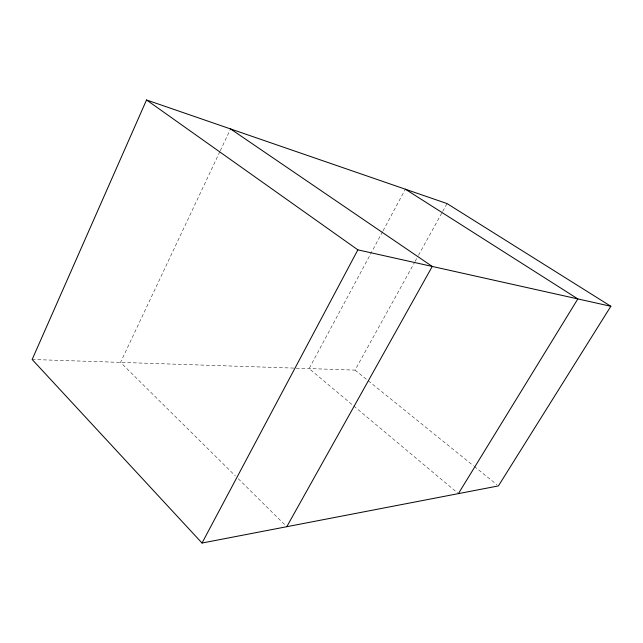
<?xml version="1.0" encoding="UTF-8"?>
<svg xmlns="http://www.w3.org/2000/svg" width="643" height="643" viewBox="0 0 643 643"><rect width="100%" height="100%" fill="white"/><g stroke="black" fill="none" stroke-linecap="round" stroke-linejoin="round"><path stroke-width="0.48" stroke-dasharray="3.21 2.41" d="M219.858 151.644L120.554 362.395L235.41 475.933M220.292 150.735L230.564 128.93M382.609 231.617L309.122 368.592L352.983 405.331M383.083 230.733L405.363 189.203M32.15 359.485L355.04 370.103L414.598 262.296M415.081 261.42L417.99 256.163M418.472 255.287L442.199 212.335M442.681 211.459L447.038 203.574M355.04 370.103L367.507 380.174M368.286 380.809L473.473 465.773M474.253 466.4L496.846 484.653M353.754 405.974L457.623 492.98M238.264 478.754L286.063 525.998"/><path stroke-width="0.96" d="M146.532 99.962L32.15 359.485L202.023 543.038L498.405 485.915L610.85 306.285L447.038 203.574L146.532 99.962L357.87 249.854L610.85 306.285M202.023 543.038L357.87 249.854M286.778 526.705L432.257 266.443L230.564 128.93M458.395 493.623L577.84 298.923L405.363 189.203"/></g></svg>
